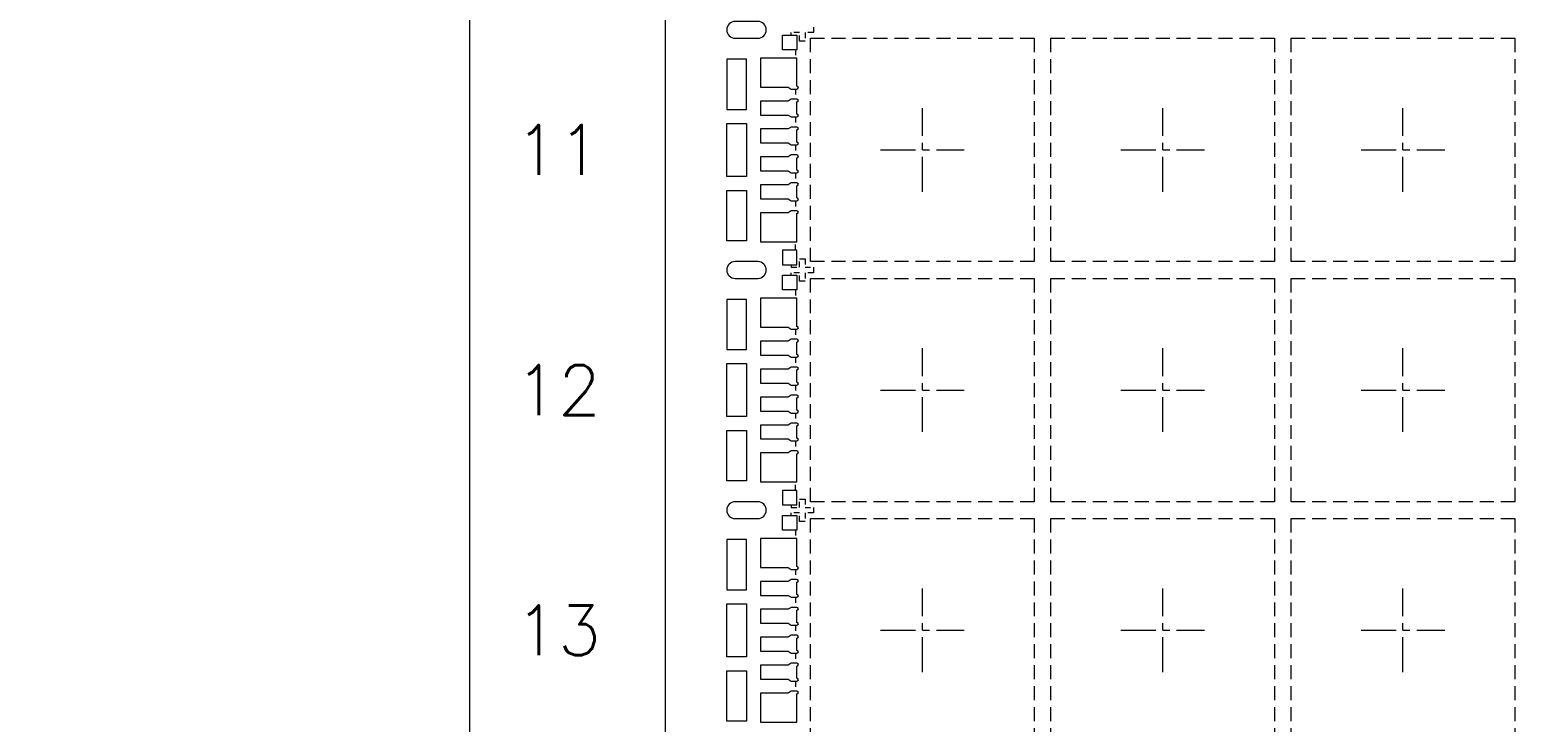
# Model space of a CAD drawing. Header units: millimetres. Extents: x -176 to -53, y -166 to -6.
# Drawn here: x -158.41 to -131.69, y -78.64 to -66.24 of the extents above; entities that cross this region are included whole.
import ezdxf

# ---------------------------------------------------------------- set-up
doc = ezdxf.new("R2010")
doc.units = ezdxf.units.MM
for name, pattern in [('CENTER', [2, 1.25, -0.25, 0.25, -0.25]), ('DASHED', [0.75, 0.5, -0.25]), ('HIDDEN', [0.375, 0.25, -0.125])]:
    doc.linetypes.add(name, pattern=pattern)
doc.layers.get('Defpoints').update_dxf_attribs({"lineweight": 18})
for name, color, linetype, lineweight in [('1', 7, 'Continuous', 18), ('1D', 4, 'Continuous', 18), ('2D', 4, 'Continuous', 18), ('PKG', 6, 'HIDDEN', 9)]:
    doc.layers.add(name, color=color, linetype=linetype, lineweight=lineweight)
doc.layers.add('中心线', color=1, linetype='CENTER')
doc.layers.add('标注', color=4, linetype='Continuous')
doc.styles.add('宋体', font='SimSun.ttf')
doc.dimstyles.new('St. ZB', dxfattribs={"dimtxt": 1.25, "dimasz": 0.8, "dimexe": 0.3, "dimexo": 0.2, "dimgap": 0.3, "dimtad": 0, "dimdec": 3, "dimzin": 0, "dimdsep": 46, "dimtxsty": '宋体', "dimcen": 0.09, "dimdle": 1.6, "dimclrd": 7, "dimclre": 1, "dimclrt": 256, "dimadec": 0, "dimazin": 0, "dimtfac": 1, "dimtdec": 3, "dimtmove": 0, "dimatfit": 3, "dimfxl": 1, "dimtolj": 1, "dimtzin": 0, "dimarcsym": 0})

# ---------------------------------------------------------------- blocks, each defined once
blk = doc.blocks.new('*D37')
at = {"layer": 'Defpoints', "color": 0, "transparency": 16777216}
for p in [(2203.711, 712.452), (2158.499, 638.978), (2164.966, 638.964)]:
    blk.add_point(p, dxfattribs=at)
at = {"layer": '标注', "color": 4, "linetype": 'Continuous', "lineweight": 5, "transparency": 16777216}
for p, q in [((2160.099, 638.978), (2158.499, 638.978)), ((2161.699, 638.964), (2160.099, 638.978)), ((2164.466, 638.964), (2161.699, 638.964))]:
    blk.add_line(p, q, dxfattribs=at)
at = {"layer": '标注', "lineweight": 0, "transparency": 16777216, "insert": (2149.791, 638.978), "char_height": 1.25, "attachment_point": 5, "style": '宋体'}
blk.add_mtext('\\A1;73.4880%%p0.300 TAPE', dxfattribs=at)
blk = doc.blocks.new('*D38')
at = {"layer": 'Defpoints', "color": 0, "transparency": 16777216}
for p in [(2203.711, 712.452), (2158.577, 635.95), (2165.461, 635.964)]:
    blk.add_point(p, dxfattribs=at)
at = {"layer": '标注', "color": 4, "linetype": 'Continuous', "lineweight": 5, "transparency": 16777216}
for p, q in [((2160.177, 635.95), (2158.577, 635.95)), ((2161.777, 635.964), (2160.177, 635.95)), ((2164.961, 635.964), (2161.777, 635.964))]:
    blk.add_line(p, q, dxfattribs=at)
at = {"layer": '标注', "lineweight": 0, "transparency": 16777216, "insert": (2155.704, 635.95), "char_height": 1.25, "attachment_point": 5, "style": '宋体'}
blk.add_mtext('\\A1;76.488', dxfattribs=at)
blk = doc.blocks.new('*D45')
at = {"layer": 'Defpoints', "color": 0, "transparency": 16777216}
for p in [(2203.711, 712.452), (2158.046, 647.464), (2164.461, 647.464)]:
    blk.add_point(p, dxfattribs=at)
at = {"layer": '标注', "color": 4, "linetype": 'Continuous', "lineweight": 5, "transparency": 16777216}
blk.add_line((2163.961, 647.464), (2158.046, 647.464), dxfattribs=at)
at = {"layer": '标注', "lineweight": 0, "transparency": 16777216, "insert": (2155.159, 647.464), "char_height": 1.25, "attachment_point": 5, "style": '宋体'}
blk.add_mtext('\\A1;64.988', dxfattribs=at)
blk = doc.blocks.new('*D47')
at = {"layer": 'Defpoints', "color": 0, "transparency": 16777216}
for p in [(2203.711, 712.452), (2168.961, 639.964), (2167.668, 632.405)]:
    blk.add_point(p, dxfattribs=at)
at = {"layer": '标注', "color": 4, "linetype": 'Continuous', "lineweight": 5, "transparency": 16777216}
for p, q in [((2168.961, 639.464), (2168.961, 635.605)), ((2168.961, 635.605), (2167.668, 634.005)), ((2167.668, 634.005), (2167.668, 632.405))]:
    blk.add_line(p, q, dxfattribs=at)
at = {"layer": '标注', "lineweight": 0, "transparency": 16777216, "insert": (2167.668, 629.521), "char_height": 1.25, "attachment_point": 5, "rotation": 90, "style": '宋体'}
blk.add_mtext('\\A1;34.750', dxfattribs=at)

msp = doc.modelspace()

# ---------------------------------------------------------------- linework, layer by layer
at = {"color": 6, "linetype": 'ByBlock', "lineweight": 0, "elevation": -0.0291}
msp.add_lwpolyline([(-75.0388, -94.4903), (-150.5388, -94.4903), (-151.5388, -93.4903), (-151.5388, -93.4903), (-151.5388, -93.4903), (-151.5388, -82.9903), (-150.9388, -82.9903, 0.4142136), (-150.5388, -82.5903), (-150.5388, -63.3903, 0.4142136), (-150.9388, -62.9903), (-151.5388, -62.9903), (-151.5388, -47.9903), (-150.9388, -47.9903, 0.4142136), (-150.5388, -47.5903), (-150.5388, -28.3903, 0.4142136), (-150.9388, -27.9903), (-151.5388, -27.9903), (-151.5388, -17.4903), (-151.5388, -17.4903), (-151.5388, -17.4903), (-150.5388, -16.4903), (-75.0388, -16.4903)], format="xyb", dxfattribs=at)
at = {"lineweight": 0, "ltscale": 10, "elevation": -0.0291}
for points in [[(-145.3838, -66.0903), (-145.7888, -66.0903, 1), (-145.7888, -66.3903), (-145.3838, -66.3903, 1)], [(-145.3838, -70.3903), (-145.7888, -70.3903, 1), (-145.7888, -70.6903), (-145.3838, -70.6903, 1)], [(-145.3838, -74.6903), (-145.7888, -74.6903, 1), (-145.7888, -74.9903), (-145.3838, -74.9903, 1)]]:
    msp.add_lwpolyline(points, format="xyb", close=True, dxfattribs=at)
for points in [[(-145.9388, -67.6653), (-145.5888, -67.6653), (-145.5888, -66.7653), (-145.9388, -66.7653)], [(-145.9388, -67.9153), (-145.5888, -67.9153), (-145.5888, -68.8653), (-145.9388, -68.8653)], [(-145.5888, -69.1153), (-145.5888, -70.0153), (-145.9388, -70.0153), (-145.9388, -69.1153)], [(-145.9388, -71.9653), (-145.5888, -71.9653), (-145.5888, -71.0653), (-145.9388, -71.0653)], [(-145.9388, -72.2153), (-145.5888, -72.2153), (-145.5888, -73.1653), (-145.9388, -73.1653)], [(-145.5888, -73.4153), (-145.5888, -74.3153), (-145.9388, -74.3153), (-145.9388, -73.4153)], [(-145.9388, -76.2653), (-145.5888, -76.2653), (-145.5888, -75.3653), (-145.9388, -75.3653)], [(-145.9388, -76.5153), (-145.5888, -76.5153), (-145.5888, -77.4653), (-145.9388, -77.4653)], [(-145.5888, -77.7153), (-145.5888, -78.6153), (-145.9388, -78.6153), (-145.9388, -77.7153)]]:
    msp.add_lwpolyline(points, close=True, dxfattribs=at)
at = {"layer": '1', "lineweight": 0, "elevation": -0.0291}
for points in [[(-144.6838, -66.5953), (-144.9438, -66.5953), (-144.9438, -66.3353), (-144.6838, -66.3353)], [(-144.6838, -70.1853), (-144.9438, -70.1853), (-144.9438, -70.4453), (-144.6838, -70.4453)], [(-144.6838, -70.8953), (-144.9438, -70.8953), (-144.9438, -70.6353), (-144.6838, -70.6353)], [(-144.6838, -74.4853), (-144.9438, -74.4853), (-144.9438, -74.7453), (-144.6838, -74.7453)], [(-144.6838, -75.1953), (-144.9438, -75.1953), (-144.9438, -74.9353), (-144.6838, -74.9353)]]:
    msp.add_lwpolyline(points, close=True, dxfattribs=at)
for points in [[(-144.7888, -67.3003), (-144.6838, -67.3003, 1), (-144.6838, -67.2503), (-144.6838, -66.7453), (-145.3388, -66.7453), (-145.3388, -67.2653), (-144.8388, -67.2653)], [(-144.8388, -69.5153), (-145.3388, -69.5153), (-145.3388, -70.0353), (-144.6838, -70.0353), (-144.6838, -69.5303, 1), (-144.6838, -69.4803), (-144.7888, -69.4803)], [(-144.7888, -71.6003), (-144.6838, -71.6003, 1), (-144.6838, -71.5503), (-144.6838, -71.0453), (-145.3388, -71.0453), (-145.3388, -71.5653), (-144.8388, -71.5653)], [(-144.8388, -73.8153), (-145.3388, -73.8153), (-145.3388, -74.3353), (-144.6838, -74.3353), (-144.6838, -73.8303, 1), (-144.6838, -73.7803), (-144.7888, -73.7803)], [(-144.7888, -75.9003), (-144.6838, -75.9003, 1), (-144.6838, -75.8503), (-144.6838, -75.3453), (-145.3388, -75.3453), (-145.3388, -75.8653), (-144.8388, -75.8653)], [(-144.8388, -78.1153), (-145.3388, -78.1153), (-145.3388, -78.6353), (-144.6838, -78.6353), (-144.6838, -78.1303, 1), (-144.6838, -78.0803), (-144.7888, -78.0803)]]:
    msp.add_lwpolyline(points, format="xyb", close=True, dxfattribs=at)
at = {"layer": '1', "color": 7, "lineweight": 0, "elevation": -0.0291}
for points in [[(-144.7888, -67.4803), (-144.8388, -67.5153), (-145.3388, -67.5153), (-145.3388, -67.7653), (-144.8388, -67.7653), (-144.7888, -67.8003), (-144.6838, -67.8003, 1), (-144.6838, -67.7503), (-144.6838, -67.5303, 1), (-144.6838, -67.4803)], [(-144.7888, -68.4803), (-144.8388, -68.5153), (-145.3388, -68.5153), (-145.3388, -68.7653), (-144.8388, -68.7653), (-144.7888, -68.8003), (-144.6838, -68.8003, 1), (-144.6838, -68.7503), (-144.6838, -68.5303, 1), (-144.6838, -68.4803)], [(-144.7888, -71.7803), (-144.8388, -71.8153), (-145.3388, -71.8153), (-145.3388, -72.0653), (-144.8388, -72.0653), (-144.7888, -72.1003), (-144.6838, -72.1003, 1), (-144.6838, -72.0503), (-144.6838, -71.8303, 1), (-144.6838, -71.7803)], [(-144.7888, -72.7803), (-144.8388, -72.8153), (-145.3388, -72.8153), (-145.3388, -73.0653), (-144.8388, -73.0653), (-144.7888, -73.1003), (-144.6838, -73.1003, 1), (-144.6838, -73.0503), (-144.6838, -72.8303, 1), (-144.6838, -72.7803)], [(-144.7888, -76.0803), (-144.8388, -76.1153), (-145.3388, -76.1153), (-145.3388, -76.3653), (-144.8388, -76.3653), (-144.7888, -76.4003), (-144.6838, -76.4003, 1), (-144.6838, -76.3503), (-144.6838, -76.1303, 1), (-144.6838, -76.0803)], [(-144.7888, -77.0803), (-144.8388, -77.1153), (-145.3388, -77.1153), (-145.3388, -77.3653), (-144.8388, -77.3653), (-144.7888, -77.4003), (-144.6838, -77.4003, 1), (-144.6838, -77.3503), (-144.6838, -77.1303, 1), (-144.6838, -77.0803)]]:
    msp.add_lwpolyline(points, format="xyb", close=True, dxfattribs=at)
at = {"layer": '1', "lineweight": 0, "elevation": -0.0291}
for points in [[(-144.6838, -68.2503), (-144.6838, -68.0303, 1), (-144.6838, -67.9803), (-144.7888, -67.9803), (-144.8388, -68.0153), (-145.3388, -68.0153), (-145.3388, -68.2653), (-144.8388, -68.2653)], [(-144.6838, -69.2503), (-144.6838, -69.0303, 1), (-144.6838, -68.9803), (-144.7888, -68.9803), (-144.8388, -69.0153), (-145.3388, -69.0153), (-145.3388, -69.2653), (-144.8388, -69.2653)], [(-144.6838, -72.5503), (-144.6838, -72.3303, 1), (-144.6838, -72.2803), (-144.7888, -72.2803), (-144.8388, -72.3153), (-145.3388, -72.3153), (-145.3388, -72.5653), (-144.8388, -72.5653)], [(-144.6838, -73.5503), (-144.6838, -73.3303, 1), (-144.6838, -73.2803), (-144.7888, -73.2803), (-144.8388, -73.3153), (-145.3388, -73.3153), (-145.3388, -73.5653), (-144.8388, -73.5653)], [(-144.6838, -76.8503), (-144.6838, -76.6303, 1), (-144.6838, -76.5803), (-144.7888, -76.5803), (-144.8388, -76.6153), (-145.3388, -76.6153), (-145.3388, -76.8653), (-144.8388, -76.8653)], [(-144.6838, -77.8503), (-144.6838, -77.6303, 1), (-144.6838, -77.5803), (-144.7888, -77.5803), (-144.8388, -77.6153), (-145.3388, -77.6153), (-145.3388, -77.8653), (-144.8388, -77.8653)]]:
    msp.add_lwpolyline(points, format="xyb", dxfattribs=at)
at = {"layer": '1', "color": 7, "lineweight": 0, "elevation": -0.0291}
for points in [[(-144.8388, -68.2653), (-144.7888, -68.3003), (-144.6838, -68.3003, 1), (-144.6838, -68.2503)], [(-144.8388, -69.2653), (-144.7888, -69.3003), (-144.6838, -69.3003, 1), (-144.6838, -69.2503)], [(-144.8388, -72.5653), (-144.7888, -72.6003), (-144.6838, -72.6003, 1), (-144.6838, -72.5503)], [(-144.8388, -73.5653), (-144.7888, -73.6003), (-144.6838, -73.6003, 1), (-144.6838, -73.5503)], [(-144.8388, -76.8653), (-144.7888, -76.9003), (-144.6838, -76.9003, 1), (-144.6838, -76.8503)], [(-144.8388, -77.8653), (-144.7888, -77.9003), (-144.6838, -77.9003, 1), (-144.6838, -77.8503)]]:
    msp.add_lwpolyline(points, format="xyb", dxfattribs=at)
at = {"layer": '1D', "color": 1, "lineweight": 0, "elevation": -0.0291}
msp.add_lwpolyline([(-75.0388, -90.4903), (-147.0388, -90.4903), (-147.0388, -20.4903), (-75.0388, -20.4903)], dxfattribs=at)
at = {"layer": '1D', "linetype": 'HIDDEN', "lineweight": 0, "ltscale": 0.1, "elevation": -0.0291}
for points in [[(-144.7088, -66.5953), (-144.7088, -66.7453)], [(-144.7088, -67.3003), (-144.7088, -67.4803)], [(-144.7088, -67.8003), (-144.7088, -67.9803)], [(-144.7088, -68.3003), (-144.7088, -68.4803)], [(-144.7088, -68.8003), (-144.7088, -68.9803)], [(-144.7088, -69.3003), (-144.7088, -69.4803)], [(-144.7088, -70.1853), (-144.7088, -70.0353)], [(-144.7088, -70.8953), (-144.7088, -71.0453)], [(-144.7088, -71.6003), (-144.7088, -71.7803)], [(-144.7088, -72.1003), (-144.7088, -72.2803)], [(-144.7088, -72.6003), (-144.7088, -72.7803)], [(-144.7088, -73.1003), (-144.7088, -73.2803)], [(-144.7088, -73.6003), (-144.7088, -73.7803)], [(-144.7088, -74.4853), (-144.7088, -74.3353)], [(-144.7088, -75.1953), (-144.7088, -75.3453)], [(-144.7088, -75.9003), (-144.7088, -76.0803)], [(-144.7088, -76.4003), (-144.7088, -76.5803)], [(-144.7088, -76.9003), (-144.7088, -77.0803)], [(-144.7088, -77.4003), (-144.7088, -77.5803)], [(-144.7088, -77.9003), (-144.7088, -78.0803)]]:
    msp.add_lwpolyline(points, dxfattribs=at)
at = {"layer": '2D', "color": 4, "linetype": 'HIDDEN', "lineweight": 0, "ltscale": 0.05}
for p, q in [((-144.3888, -66.1903, -0.0291), (-144.3888, -66.2903, -0.0291)), ((-144.6388, -66.2903, -0.0291), (-144.7888, -66.2903, -0.0291)), ((-144.7888, -66.3353, -0.0291), (-144.7888, -66.2903, -0.0291)), ((-144.6388, -66.4403, -0.0291), (-144.6388, -66.2903, -0.0291)), ((-144.5388, -66.4403, -0.0291), (-144.6388, -66.4403, -0.0291)), ((-144.3888, -66.2903, -0.0291), (-144.5388, -66.2903, -0.0291)), ((-144.5388, -66.2903, -0.0291), (-144.5388, -66.4403, -0.0291)), ((-144.7888, -70.4453, -0.0291), (-144.7888, -70.4903, -0.0291)), ((-144.7888, -70.4903, -0.0291), (-144.6388, -70.4903, -0.0291)), ((-144.6388, -70.3403, -0.0291), (-144.5388, -70.3403, -0.0291)), ((-144.6388, -70.4903, -0.0291), (-144.6388, -70.3403, -0.0291)), ((-144.5388, -70.3403, -0.0291), (-144.5388, -70.4903, -0.0291)), ((-144.5388, -70.4903, -0.0291), (-144.3888, -70.4903, -0.0291)), ((-144.3888, -70.4903, -0.0291), (-144.3888, -70.5903, -0.0291)), ((-144.6388, -70.5903, -0.0291), (-144.7888, -70.5903, -0.0291)), ((-144.7888, -70.6353, -0.0291), (-144.7888, -70.5903, -0.0291)), ((-144.6388, -70.7403, -0.0291), (-144.6388, -70.5903, -0.0291)), ((-144.5388, -70.7403, -0.0291), (-144.6388, -70.7403, -0.0291)), ((-144.3888, -70.5903, -0.0291), (-144.5388, -70.5903, -0.0291)), ((-144.5388, -70.5903, -0.0291), (-144.5388, -70.7403, -0.0291)), ((-144.7888, -74.7453, -0.0291), (-144.7888, -74.7903, -0.0291)), ((-144.7888, -74.7903, -0.0291), (-144.6388, -74.7903, -0.0291)), ((-144.6388, -74.6403, -0.0291), (-144.5388, -74.6403, -0.0291)), ((-144.6388, -74.7903, -0.0291), (-144.6388, -74.6403, -0.0291)), ((-144.5388, -74.6403, -0.0291), (-144.5388, -74.7903, -0.0291)), ((-144.5388, -74.7903, -0.0291), (-144.3888, -74.7903, -0.0291)), ((-144.3888, -74.7903, -0.0291), (-144.3888, -74.8903, -0.0291)), ((-144.6388, -74.8903, -0.0291), (-144.7888, -74.8903, -0.0291)), ((-144.7888, -74.9353, -0.0291), (-144.7888, -74.8903, -0.0291)), ((-144.6388, -75.0403, -0.0291), (-144.6388, -74.8903, -0.0291)), ((-144.5388, -75.0403, -0.0291), (-144.6388, -75.0403, -0.0291)), ((-144.3888, -74.8903, -0.0291), (-144.5388, -74.8903, -0.0291)), ((-144.5388, -74.8903, -0.0291), (-144.5388, -75.0403, -0.0291))]:
    msp.add_line(p, q, dxfattribs=at)
at = {"layer": 'PKG', "color": 2, "linetype": 'DASHED', "lineweight": 0, "ltscale": 0.5, "elevation": -0.0291}
for points in [[(-144.4388, -66.3903), (-140.4388, -66.3903), (-140.4388, -70.3903), (-144.4388, -70.3903)], [(-140.1388, -66.3903), (-136.1388, -66.3903), (-136.1388, -70.3903), (-140.1388, -70.3903)], [(-135.8388, -66.3903), (-131.8388, -66.3903), (-131.8388, -70.3903), (-135.8388, -70.3903)], [(-144.4388, -70.6903), (-140.4388, -70.6903), (-140.4388, -74.6903), (-144.4388, -74.6903)], [(-140.1388, -70.6903), (-136.1388, -70.6903), (-136.1388, -74.6903), (-140.1388, -74.6903)], [(-135.8388, -70.6903), (-131.8388, -70.6903), (-131.8388, -74.6903), (-135.8388, -74.6903)], [(-144.4388, -74.9903), (-140.4388, -74.9903), (-140.4388, -78.9903), (-144.4388, -78.9903)], [(-140.1388, -74.9903), (-136.1388, -74.9903), (-136.1388, -78.9903), (-140.1388, -78.9903)], [(-135.8388, -74.9903), (-131.8388, -74.9903), (-131.8388, -78.9903), (-135.8388, -78.9903)]]:
    msp.add_lwpolyline(points, close=True, dxfattribs=at)
at = {"layer": '中心线', "color": 1, "linetype": 'CENTER', "lineweight": 0, "ltscale": 0.5}
for p, q in [((-142.4388, -69.1403, -0.0291), (-142.4388, -67.6403, -0.0291)), ((-138.1388, -69.1403, -0.0291), (-138.1388, -67.6403, -0.0291)), ((-133.8388, -69.1403, -0.0291), (-133.8388, -67.6403, -0.0291)), ((-143.1888, -68.3903, -0.0291), (-141.6888, -68.3903, -0.0291)), ((-138.8888, -68.3903, -0.0291), (-137.3888, -68.3903, -0.0291)), ((-134.5888, -68.3903, -0.0291), (-133.0888, -68.3903, -0.0291)), ((-142.4388, -73.4403, -0.0291), (-142.4388, -71.9403, -0.0291)), ((-138.1388, -73.4403, -0.0291), (-138.1388, -71.9403, -0.0291)), ((-133.8388, -73.4403, -0.0291), (-133.8388, -71.9403, -0.0291)), ((-143.1888, -72.6903, -0.0291), (-141.6888, -72.6903, -0.0291)), ((-138.8888, -72.6903, -0.0291), (-137.3888, -72.6903, -0.0291)), ((-134.5888, -72.6903, -0.0291), (-133.0888, -72.6903, -0.0291)), ((-142.4388, -77.7403, -0.0291), (-142.4388, -76.2403, -0.0291)), ((-138.1388, -77.7403, -0.0291), (-138.1388, -76.2403, -0.0291)), ((-133.8388, -77.7403, -0.0291), (-133.8388, -76.2403, -0.0291)), ((-143.1888, -76.9903, -0.0291), (-141.6888, -76.9903, -0.0291)), ((-138.8888, -76.9903, -0.0291), (-137.3888, -76.9903, -0.0291)), ((-134.5888, -76.9903, -0.0291), (-133.0888, -76.9903, -0.0291))]:
    msp.add_line(p, q, dxfattribs=at)

# ---------------------------------------------------------------- texts
at = {"layer": '标注', "lineweight": 0, "char_height": 0.892857, "attachment_point": 5, "style": '宋体'}
for s, insert in [('{\\Fsimplex|c134;11}', (-148.9587, -68.3903, -0.1531)), ('{\\Fsimplex|c134;12}', (-148.9587, -72.6903, -0.1531)), ('{\\Fsimplex|c134;13}', (-148.9587, -76.9903, -0.1531))]:
    msp.add_mtext(s, dxfattribs=dict(at, insert=insert))

# ---------------------------------------------------------------- dimensions: what is measured, and where the dimension line sits
at = {"layer": '标注', "lineweight": 0}
dim = msp.add_ordinate_dim(feature_location=(-151.0331, -91.4903, -0.0291), offset=(-6.4678, 0.0137), dtype=0, origin=(-112.2888, -18.0023, -0.0291), text='73.4880%%p0.300 TAPE', dimstyle='St. ZB', override={"dimexo": 0.5, "dimtxsty": '宋体', "dimsah": 1, "dimclrd": 1, "dimclre": 4, "dimlwe": 5}, dxfattribs=at)
dim.commit()
dim.dimension.update_dxf_attribs({"geometry": '*D37', "text_midpoint": (-166.2087, -91.4766, -0.0291), "insert": (-2315.9994, -730.4548, -0.0291)})
for feature_location, offset, dtype, override, picture, middle in [((-151.5388, -82.9903, -0.0291), (-6.4146, 0), 0, {"dimexo": 0.5, "dimtxsty": '宋体', "dimsah": 1, "dimclrd": 1, "dimclre": 4, "dimlwe": 5}, '*D45', (-160.8406, -82.9903, -0.0291)), ((-150.5388, -94.4903, -0.0291), (-6.8833, -0.0147), 0, {"dimexo": 0.5, "dimtxsty": '宋体', "dimsah": 1, "dimclrd": 1, "dimclre": 4, "dimlwe": 5}, '*D38', (-160.2954, -94.505, -0.0291)), ((-147.0388, -90.4903, -0.0291), (-1.2923, -7.5597), 1, {"dimexo": 0.5, "dimsah": 1, "dimclrd": 1, "dimclre": 4, "dimlwe": 5}, '*D47', (-148.331, -100.9338, -0.0291))]:
    dim = msp.add_ordinate_dim(feature_location=feature_location, offset=offset, dtype=dtype, origin=(-112.2888, -18.0023, -0.0291), dimstyle='St. ZB', override=override, dxfattribs=at)
    dim.commit()
    dim.dimension.update_dxf_attribs({"geometry": picture, "text_midpoint": middle, "insert": (-2315.9994, -730.4548, -0.0291)})

doc.saveas('drawing.dxf')
